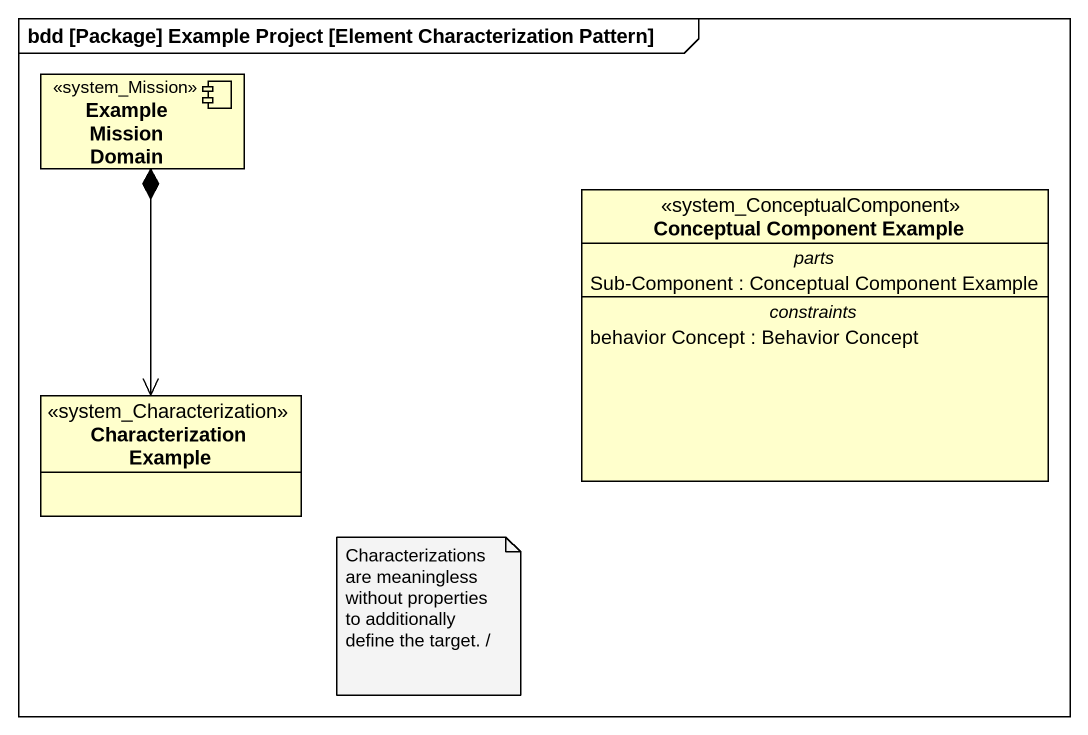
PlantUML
@startuml
mainframe bdd [Package] Example Project [Element Characterization Pattern]
allowmixing
hide circle
hide empty members
component "Example Mission Domain" as Example_Mission_Domain <<system_Mission>>
class "Conceptual Component Example" as Conceptual_Component_Example <<system_ConceptualComponent>> {
  -- parts --
  Sub-Component : Conceptual Component Example
  -- constraints --
  behavior Concept : Behavior Concept
}
class "Characterization Example" as Characterization_Example <<system_Characterization>>
Example_Mission_Domain *--> Characterization_Example
note as N1
  Characterizations are meaningless without properties to additionally define the target. /
end note
@enduml
